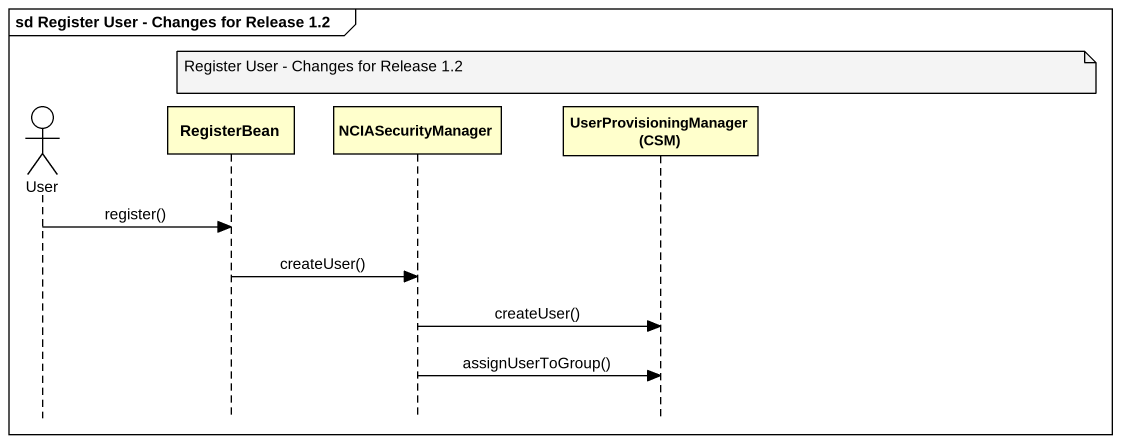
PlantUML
@startuml
mainframe sd Register User - Changes for Release 1.2
hide footbox
actor User
participant RegisterBean
participant NCIASecurityManager
participant "UserProvisioningManager (CSM)" as UserProvisioningManager_CSM

note over UserProvisioningManager_CSM : Register User - Changes for Release 1.2
User -> RegisterBean : register()
RegisterBean -> NCIASecurityManager : createUser()
NCIASecurityManager -> UserProvisioningManager_CSM : createUser()
NCIASecurityManager -> UserProvisioningManager_CSM : assignUserToGroup()
@enduml
